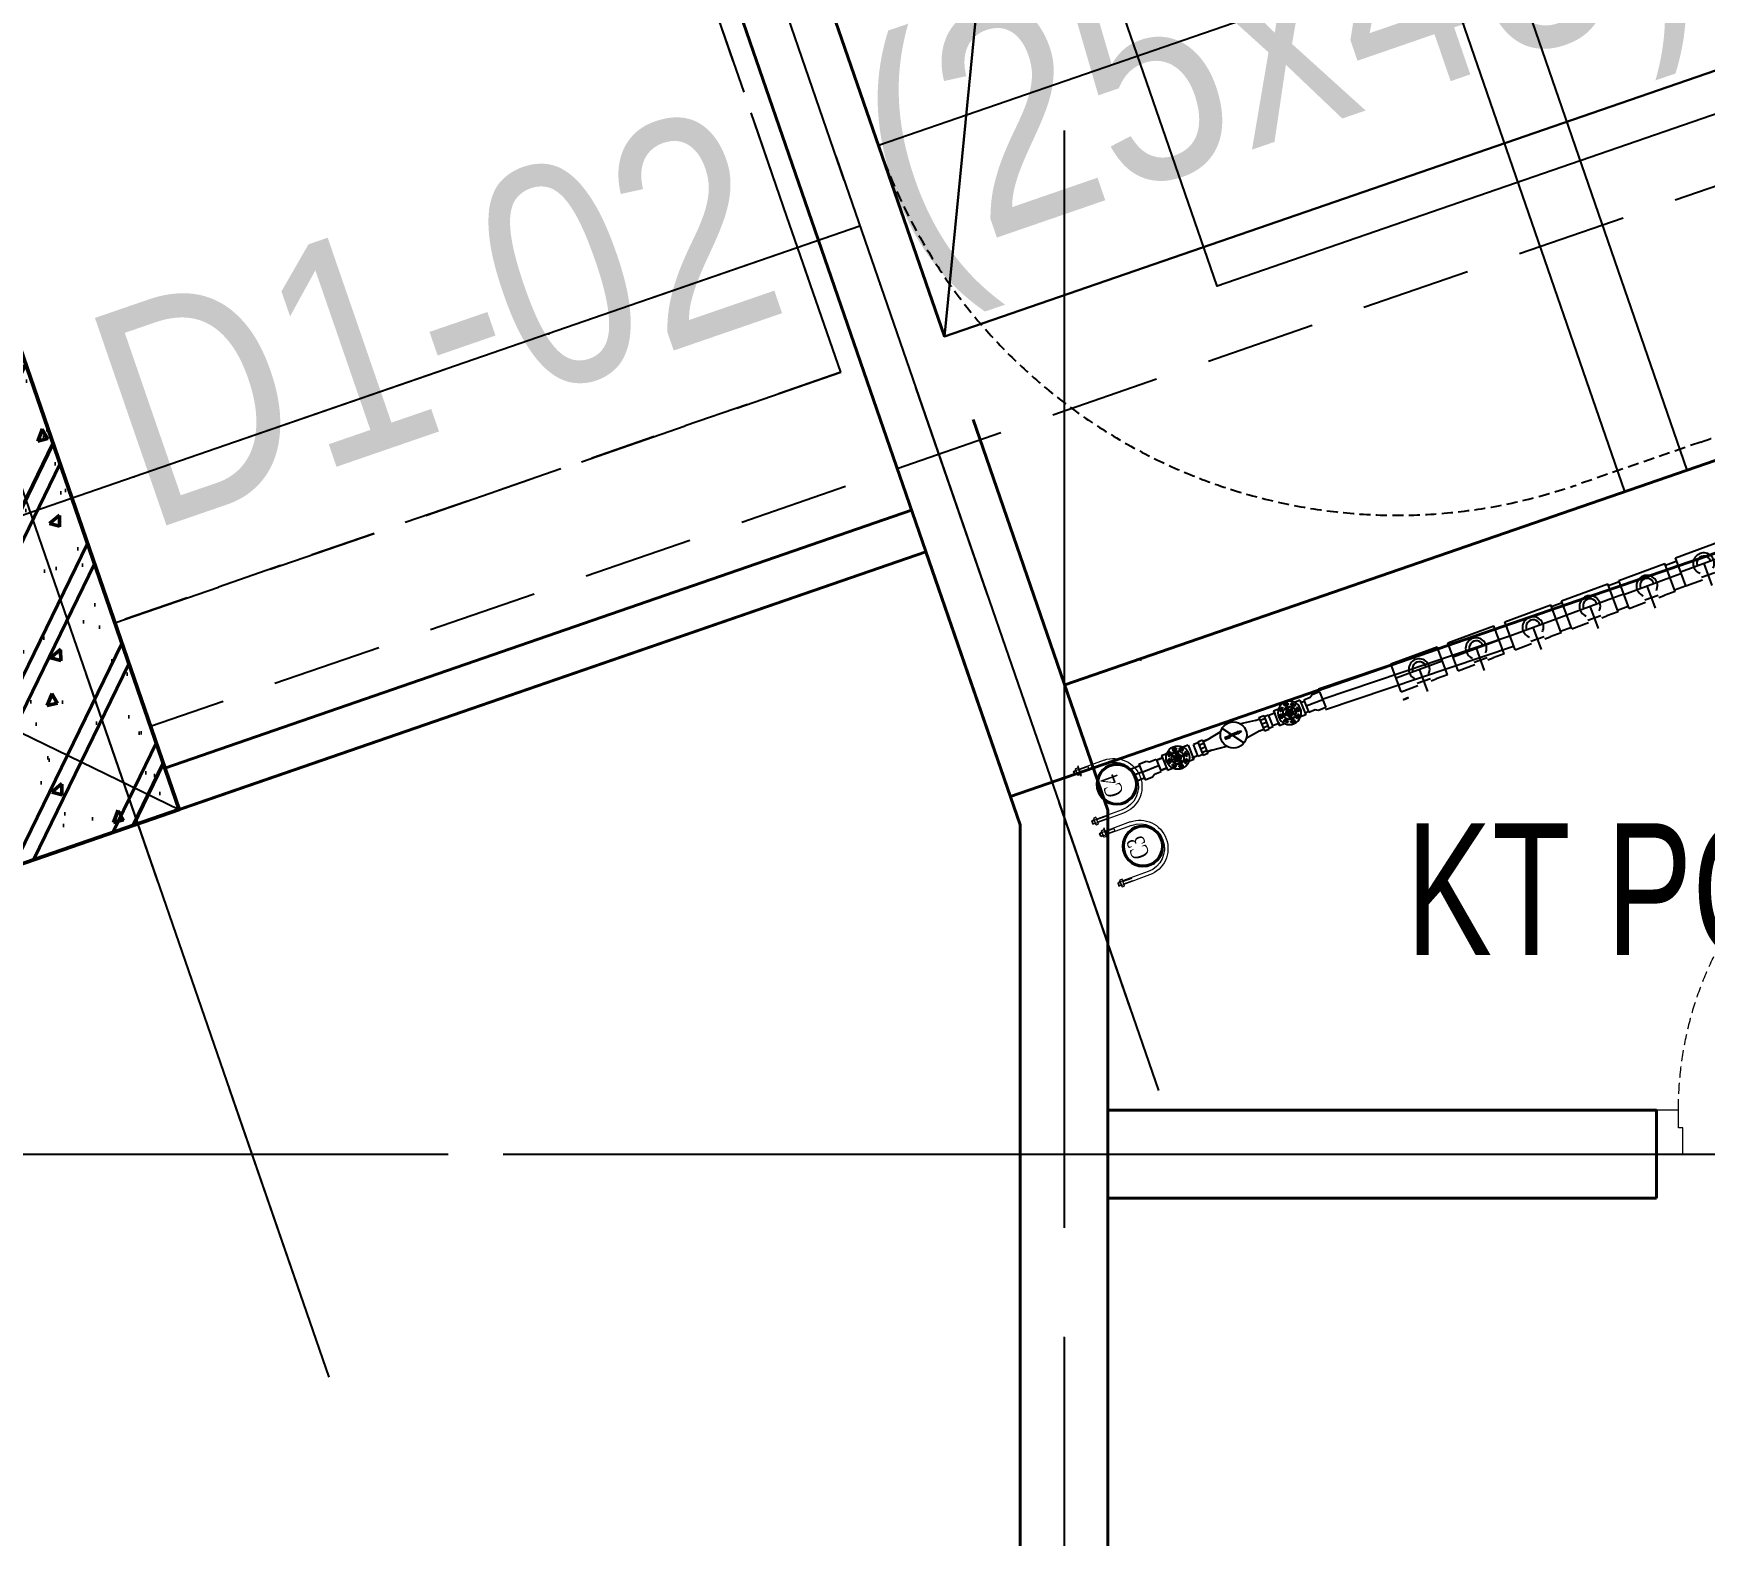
# Model space of a CAD drawing. Header units: millimetres. Extents: x -1534340 to 1713810, y -1348191 to 1114081.
# Drawn here: x 1291289 to 1295097, y -326195 to -322773 of the extents above; entities that cross this region are included whole.
import ezdxf
from ezdxf.enums import TextEntityAlignment as Align

# ---------------------------------------------------------------- set-up
doc = ezdxf.new("R2010")
doc.units = ezdxf.units.MM
doc.header["$LTSCALE"] = 100
for name, pattern in [('CENTER2', [1.125, 0.75, -0.125, 0.125, -0.125]), ('DASHED', [4.5, 3, -1.5]), ('HIDDEN', [0.375, 0.25, -0.125]), ('xref.asix of  podium$0$xref.asix of  podium$0$DASHDOT', [1, 0.5, -0.25, 0, -0.25]), ('Xref_ST_MBDV Cot vach 30.7.2022$0$HIDDEN', [0.375, 0.25, -0.125])]:
    doc.linetypes.add(name, pattern=pattern)
for name, color, linetype, lineweight in [('0-Hatch', 250, 'Continuous', 40), ('00-N-GHI CHU', 150, 'Continuous', 9), ('1.Tuong', 251, 'Continuous', 35), ('ccu12-Tencaukien', 9, 'Continuous', 15), ('KT-Net cat', 1, 'Continuous', 40), ('KT-Net cot vach', 6, 'Continuous', 50), ('Xref_ST_MBDV Cot vach 30.7.2022$0$CUA', 37, 'Continuous', 13)]:
    doc.layers.add(name, color=color, linetype=linetype, lineweight=lineweight)
for name, color, linetype in [('0-khuat', 3, 'HIDDEN'), ('1-CAPLANH', 30, 'Continuous'), ('ccu11-Khuat', 9, 'DASHED'), ('ccu11-Manh', 8, 'Continuous'), ('ccu11-Thay', 7, 'Continuous'), ('ccu12-Manh', 8, 'Continuous'), ('ccu12-Text', 31, 'Continuous'), ('ccu12-Truc', 13, 'CENTER2'), ('KT-KT', 1, 'Continuous'), ('NU-1CAP LANH', 4, 'Continuous'), ('ONG', 1, 'Continuous'), ('PAD', 2, 'Continuous'), ('Sao hoa', 3, 'Continuous'), ('xref.asix of  podium$0$xref.asix of  podium$0$KC2-DIM', 251, 'Continuous'), ('xref.asix of  podium$0$xref.asix of  podium$0$KT-Kich thuoc', 9, 'Continuous'), ('xref.asix of  podium$0$xref.asix of  podium$0$KT-Luoi truc South Tower', 8, 'xref.asix of  podium$0$xref.asix of  podium$0$DASHDOT'), ('xref.asix of  podium$0$xref.asix of  podium$0$KT-Net cot vach', 6, 'Continuous'), ('Xref_ST_MBDV Cot vach 30.7.2022$0$KT-Net cot vach', 6, 'Continuous'), ('Xref_ST_MBDV Cot vach 30.7.2022$0$KT-Net manh', 139, 'Continuous'), ('Xref_ST_MBDV Cot vach 30.7.2022$0$KT-Text', 7, 'Continuous'), ('Xref_ST_MBDV Cot vach 30.7.2022$0$KT-Thay', 7, 'Continuous')]:
    doc.layers.add(name, color=color, linetype=linetype)
doc.styles.add('Arial Narrow', font='ARIALN.TTF')
doc.styles.add('AVANT', font='vntimeh.shx')
doc.styles.add('Xref_ST_MBDV Cot vach 30.7.2022$0$Arial', font='arial.ttf', dxfattribs={"width": 0.7})
pattern_1 = [(49.99999999999999, (550, -550), (286.9040730403014, -25.10085399303804), [30, -330]), (355, (550, -550), (-55.50053344520001, 300.8768534800047), [24, -264]), (100.4514, (573.908672, -552.091736), (231.4037526856086, 275.7758168243814), [25.496076, -280.4568448]), (46.18420000000001, (550, -470), (426.8964194502578, -66.20760573160723), [45, -495]), (96.6356, (585.574698, -475.5173228), (373.8650822194813, 389.6471483601767), [38.2441152, -420.6852]), (351.1842, (550, -470), (373.8647780534509, 389.6474403701299), [36, -396]), (21, (590, -490), (238.7628208473847, -161.0475562661355), [30, -330]), (326.0000000000001, (590, -490), (97.32613276863269, 290.0600180187412), [24, -264]), (71.4514, (609.8968932, -503.4206424), (336.089051432596, 129.012198683981), [25.496076, -280.4568448]), (37.50000000000001, (550, -550), (4.863942126916267, 133.1575415325246), [0, -260.8, 0, -268, 0, -265]), (7.499999999999999, (550, -550), (105.2278149768594, 157.7646847529441), [0, -152.8, 0, -254.8, 0, -101]), (327.5, (460.8, -550), (213.5289744689636, -9.021948693751902), [0, -100, 0, -312, 0, -414]), (317.5, (420.8, -550), (233.2744677369545, 40.04199293292709), [0, -130, 0, -207.2, 0, -294]), (45, (550, -550), (-120.2081528017131, 120.2081528017131), []), (45, (550, -501), (-120.2081528017131, 120.2081528017131), [])]

# ---------------------------------------------------------------- blocks, each defined once
blk = doc.blocks.new('MBKC-T1-PN')
at = {"layer": '0-Hatch', "ltscale": 2}
h = blk.add_hatch(dxfattribs=at)
h.set_pattern_fill('CROSS', color=256, scale=1000, angle=90.00000000000001, style=0)
h.set_pattern_definition([(90, (-894364.7616369408, 300749.4537652719), (-6350.000000000002, 6350), [3175, -9525.000000000002]), (180, (-892777.2616369408, 302336.9537652719), (-6350, -6350.000000000002), [3175, -9525.000000000002])])
h.paths.add_polyline_path([(44970.57265213598, -15576.86343265424), (64016.33649875247, -9001.349103040586), (65302.47815265995, -12726.61666239559), (73786.80464420305, -12726.61666239559), (73786.804644207, -25676.61616688932), (62786.8044734241, -25676.61616688932), (62786.8044734241, -28976.61616601376), (49596.80166034354, -28976.61616601376)])
at = {"layer": '0-khuat', "ltscale": 10}
for p, q in [((60527.92634703591, -22794.97309951816), (60022.08990308875, -21329.8342708947)), ((63728.83917381521, -21954.34412229032), (58955.32463643979, -23602.39108409669)), ((58531.07467901241, -22373.56485147582), (58873.7381529049, -23366.07848243427)), ((58873.7381529049, -23366.07848243427), (60527.92634703591, -22794.97309951816)), ((58955.32463643979, -23602.39108409669), (59020.59358022106, -23791.44046144997)), ((59020.59358022106, -23791.44046144997), (57602.71797024691, -24280.95936265844))]:
    blk.add_line(p, q, dxfattribs=at)
at = {"layer": 'ccu11-Khuat', "ltscale": 0.5}
for q in [(58537.21581631666, -17028.94469853595), (58873.7379439862, -23366.07855456317)]:
    blk.add_line((60527.92634833697, -22794.97310328617), q, dxfattribs=at)
at = {"layer": 'ccu11-Thay'}
blk.add_lwpolyline([(58773.5284179789, -16947.35821500118), (60764.23894999921, -22713.3866197514), (63410.94008861808, -21799.61800416262), (58773.5284179789, -16947.35821500118), (61420.2295565973, -16033.58959941217), (60764.2387962034, -22713.38612424285)], dxfattribs=at)
at = {"layer": 'ccu11-Thay', "elevation": -0.1248620286703281}
blk.add_lwpolyline([(60764.23894999921, -22713.3866197514), (58773.52843341627, -16947.35820967151), (61420.2295565973, -16033.58959941217), (63410.94008861808, -21799.61800416262)], close=True, dxfattribs=at)
at = {"layer": 'ccu12-Manh', "ltscale": 0.5, "elevation": -0.1248620286703281}
blk.add_lwpolyline([(60764.23894963413, -22713.386618694), (61420.2295565973, -16033.58959941217)], dxfattribs=at)
blk = doc.blocks.new('Grid-ST-flat-3')
at = {"layer": 'ccu12-Truc', "ltscale": 30}
for p, q in [((354060.2251921427, -35261.67722702224), (370215.9049475128, -82056.07930523856)), ((352169.7243788354, -35914.36909527634), (368325.4041342058, -82708.77117349271)), ((369999.3874795341, -69862.92378625314), (369999.3874795341, -104409.5824195731)), ((369534.392683656, -80082.1011514843), (317935.6370837544, -97896.47498025041)), ((366096.2468389794, -82196.27186137065), (425824.0468603973, -82196.27186136972))]:
    blk.add_line(p, q, dxfattribs=at)
blk = doc.blocks.new('*U151')
h = blk.add_hatch()
h.set_pattern_fill('VATLIEU04', color=250, scale=40, style=0, pattern_type=2)
h.set_pattern_definition(pattern_1)
h.paths.add_polyline_path([(-475, 475), (1025, 475), (1025, -1025), (-475, -1025)])
at = {"color": 6, "ltscale": 0.25}
blk.add_lwpolyline([(-475, 475), (1025, 475), (1025, -1025), (-475, -1025)], close=True, dxfattribs=at)
at = {"layer": 'Defpoints', "linetype": 'ByBlock', "ltscale": 30}
for p, q in [((1025, 475), (-475, -1025)), ((-475, 475), (1025, -1025))]:
    blk.add_line(p, q, dxfattribs=at)
blk = doc.blocks.new('MBDV-B1-T1-PN')
at = {"layer": 'KT-Net cot vach', "rotation": 19.04713795399666}
blk.add_blockref('*U151', (57717.20733091282, -23157.06337712682), dxfattribs=at)
blk = doc.blocks.new('*U705')
at = {"layer": 'ccu12-Tencaukien', "color": 8, "ltscale": 10000}
blk.add_line((360.6565736538532, -155.3215232637356), (354.4065714950475, -155.3215232637356), dxfattribs=at)
at = {"layer": 'ccu12-Text', "color": 2, "style": 'Arial Narrow', "width": 0.8}
blk.add_attdef('SH', text='', height=300, dxfattribs=at).set_placement((275.6048113084853, 5.864471777974813), align=Align.BOTTOM_RIGHT)
at = {"layer": 'ccu12-Text', "color": 31, "style": 'Arial Narrow', "width": 0.8}
for tag, p in [('(', (507.5315725744504, -75.41116959831947)), (')', (962.8971199221714, -75.41116959831947)), ('KT', (632.605666770517, -75.41116959831947))]:
    blk.add_attdef(tag, text='', height=250, dxfattribs=at).set_placement(p, align=Align.BOTTOM_LEFT)
blk = doc.blocks.new('*U2802')
h = blk.add_hatch()
h.set_pattern_fill('VATLIEU04', color=250, scale=40, style=0, pattern_type=2)
h.set_pattern_definition(pattern_1)
h.paths.add_polyline_path([(-475, 475), (1025, 475), (1025, -1025), (-475, -1025)])
at = {"color": 6, "ltscale": 0.25}
blk.add_lwpolyline([(-475, 475), (1025, 475), (1025, -1025), (-475, -1025)], close=True, dxfattribs=at)
at = {"layer": 'Defpoints', "linetype": 'ByBlock', "ltscale": 30}
for p, q in [((1025, 475), (-475, -1025)), ((-475, 475), (1025, -1025))]:
    blk.add_line(p, q, dxfattribs=at)
blk = doc.blocks.new('xref.asix of  podium$0$xref.asix of  podium$0$MBCot-PN-flat-22')
at = {"layer": 'xref.asix of  podium$0$xref.asix of  podium$0$KT-Net cot vach', "rotation": 19.04713795399666}
blk.add_blockref('*U2802', (57717.20749510638, -23157.06382267387), dxfattribs=at)
blk = doc.blocks.new('xref.asix of  podium$0$xref.asix of  podium$0$Asix South Tower')
at = {"layer": 'xref.asix of  podium$0$xref.asix of  podium$0$KT-Luoi truc South Tower', "ltscale": 10}
for p, q in [((-61527.3740898408, 64693.74860747019), (-45306.53241187707, 17710.6071354025)), ((-63417.87490314804, 64041.0567392162), (-47197.03322518431, 17057.9152671484)), ((-45523.04987985641, 29903.76265438797), (-45523.04987985641, -4459.122004229692)), ((-45988.04467573389, 19684.58528915676), (-99978.07436427288, 1044.628550210968)), ((-49426.19052041136, 17570.41457927041), (10118.7841310706, 17570.41464694636))]:
    blk.add_line(p, q, dxfattribs=at)
blk = doc.blocks.new('*U191')
blk.add_line((70, 100), (70, 700.0000000000036))
for points in [[(50, 0), (50, 800.0000000000036), (90, 800.0000000000036), (90, 0)], [(50, 100), (90, 100), (90, 700.0000000000036), (50, 700.0000000000036)], [(0, -100.0000000004902), (60, -100.0000000004902), (60, -40), (50, -40), (50, 0), (0, 0)], [(900.0000000000036, -100.0000000004901), (840.0000000000036, -100.0000000004901), (840.0000000000036, -39.99999999999989), (850.0000000000036, -39.99999999999989), (850.0000000000036, 1.136868377216165e-13), (900.0000000000036, 1.421085471520205e-13)]]:
    blk.add_lwpolyline(points, close=True)
at = {"linetype": 'Xref_ST_MBDV Cot vach 30.7.2022$0$HIDDEN'}
blk.add_arc((50, 0), 800.0000000000036, 7.016709298534877e-15, 90, dxfattribs=at)
blk = doc.blocks.new('cut1')
at = {"layer": '1-CAPLANH'}
for p, q in [((-274784.8932942043, 30089.17143128494, 0.005495195588840256), (-274784.8932942043, 29953.17143128494, 0.005495195588840256)), ((-274784.8932942043, 30089.17143128494, 0.005495195588840256), (-274730.8932942043, 30089.17143128494, 0.005495195588840256)), ((-274705.3427754361, 30089.17143128494, 0.005495195588840256), (-274730.8932942043, 30089.17143128494, 0.005495195588840256)), ((-274672.8932942043, 30089.17143128494, 0.005495195588840256), (-274673.366121184, 30089.17143128494, 0.005495195588840256)), ((-274672.8932942043, 30021.17143128494, 0.005495195588840256), (-274672.8932942043, 30129.17143128494, 0.005495195588840256)), ((-274560.8932942043, 30089.17143128494, 0.005495195588840256), (-274641.3894669319, 30089.17143128494, 0.005495195588840256)), ((-274560.8932942043, 30089.17143128494, 0.005495195588840256), (-274560.8932942043, 29953.17143128494, 0.005495195588840256)), ((-274560.8932942043, 30021.17143128494, 0.005495195588840256), (-274784.8932942043, 30021.17143128494, 0.005495195588840256)), ((-274705.4575361827, 30079.46295426362, 0.005495195647711874), (-274641.5131625201, 30078.70708863693, 0.005495195645791544)), ((-274560.8932942043, 29953.17143128494, 0.005495195588840256), (-274784.8932942043, 29953.17143128494, 0.005495195588840256))]:
    blk.add_line(p, q, dxfattribs=at)
for centre, radius, start, end in [((-274672.8932942043, 30021.17143128494, 0.005495195588840256), 47.88413367901903, 133.3025496623312, 49.44986391938703), ((-274674.1687655644, 30019.62523808233, 0.005495195588840256), 32.01285446691239, 177.2315862947049, 2.768413705305184), ((-274672.8932942043, 30021.17143128494, 0.005495195588840256), 33.25096412725541, 90, 91.52294991710622), ((-274672.8932942043, 30021.17143128494, 0.005495195588840256), 47.88413367901903, 90, 90.85038660451535)]:
    blk.add_arc(centre, radius, start, end, dxfattribs=at)
blk = doc.blocks.new('A$C5D741EBD')
at = {"layer": 'NU-1CAP LANH'}
for p, q in [((-80.0716932490468, -51.19410806568339), (-80.07166168093681, 0.003498984122416005)), ((-80.0716932490468, -51.19410806568339), (-80.07166168093681, 0.003498984122416005)), ((-80.0716932490468, -51.19410806568339), (-80.07166168093681, 0.003498984122416005)), ((-80.07166168827098, 4.936708137392998e-05), (66.22732233256102, -4.083150997757912e-05)), ((-80.07166168827098, 4.936708137392998e-05), (66.22732233256102, -4.083150997757912e-05)), ((-80.07166168827098, 4.936708137392998e-05), (66.22732233256102, -4.083150997757912e-05)), ((-80.07166168827098, 4.936708137392998e-05), (66.22732233256102, -4.083150997757912e-05)), ((-80.07166168827098, 4.936708137392998e-05), (66.22732233256102, -4.083150997757912e-05)), ((-80.07166168827098, 4.936708137392998e-05), (66.22732233256102, -4.083150997757912e-05)), ((-70.61731261003297, 4.353850818006322e-05), (-70.61731261003297, 47.99997154253651)), ((56.77297325432301, 47.99997154253651), (-70.61731261003297, 47.99997154253651)), ((-6.922169677854981, 4.26778569817543e-06), (-6.92220124596497, -51.19760278749163)), ((56.77297325432301, -3.500225284369662e-05), (56.77297325432301, 47.99997154253651)), ((66.22729077201802, -51.19419826427475), (66.22732233256102, 0.003408785531064495)), ((66.22729077201802, -51.19419826427475), (66.22732233256102, 0.003408785531064495)), ((66.22729077201802, -51.19419826427475), (66.22732233256102, 0.003408785531064495)), ((-80.0716932490468, -51.19755768819596), (66.22729077201802, -51.19764788678731)), ((-46.95800051093102, -2.041541301878169e-05), (-46.95796894282103, -51.19762747082859)), ((33.11366115522105, -2.041541301878169e-05), (33.11362958711106, -51.19762747082859))]:
    blk.add_line(p, q, dxfattribs=at)
blk = doc.blocks.new('co.')
at = {"layer": 'PAD', "xscale": 0.213068181818182, "yscale": 0.213068181818182, "zscale": 0.213068181818182, "rotation": 90}
blk.add_blockref('A$C5D741EBD', (-11.06946629480808, 1.474894107497676), dxfattribs=at)
blk = doc.blocks.new('noi giam- DN 32x25-PPR')
at = {"ltscale": 10}
blk.add_line((22.5, 0), (-22.5, 9.094947017729282e-13), dxfattribs=at)
at = {"layer": 'Sao hoa'}
for p, q in [((-4.5, 17.00000000000182), (-22.5, 17.00000000000182)), ((-22.5, -16.99999999999909), (-22.5, 17.00000000000182)), ((22.49999999999818, 21.5), (2.499999999996362, 21.5)), ((22.50000000000182, -21.5), (22.49999999999818, 21.5)), ((-4.5, -17), (-22.5, -16.99999999999909)), ((22.5, -21.5), (2.500000000003638, -21.5))]:
    blk.add_line(p, q, dxfattribs=at)
for points in [[(2.499999999996362, 21.5), (-4.5, 17.00000000000182)], [(2.500000000003638, -21.5), (-4.5, -17)]]:
    blk.add_lwpolyline(points, dxfattribs=at)
blk = doc.blocks.new('A$C76E668D4')
for p, q in [((12.52367356606555, 55.92590323452532), (14.27301127451938, 54.17656552612243)), ((12.95600699760689, 86.37958623011582), (12.95600699760689, 67.9655227885305)), ((12.95600699757779, 86.37958623011582), (64.95600699757051, 86.37958623011582)), ((20.36948738471256, 65.88902146978944), (20.36948738477804, 59.0748688933927)), ((21.98601062969101, 65.38824029590978), (23.73534833762096, 63.63890258707033)), ((32.26512429496506, 69.64598858616955), (32.26512429496506, 67.17205147379718)), ((38.95600699752686, 76.6943811663914), (38.95600699752686, 1.217432565154013)), ((45.6468897004961, 69.64598858462705), (45.64688969991403, 67.17205147224013)), ((55.92600336542819, 65.38824029634998), (54.17666565703257, 63.63890258794709)), ((57.54252661039936, 65.88902146987311), (57.54252661042847, 59.07486889171923)), ((65.38834042684175, 55.92590323275363), (63.63900271803141, 54.17656552480184)), ((64.95600699760689, 86.37958623007944), (64.95600699759962, 67.96552278845047)), ((1.217532696937269, 38.95590686577998), (76.694481298131, 38.95590686577998)), ((7.956006997475924, 45.59395142225185), (7.956006997526856, 32.31786230913713)), ((7.956006997526856, 38.95590686576543), (69.95600699752686, 38.95590686576543)), ((8.265925277148199, 45.64678956834177), (10.73986238952057, 45.64678956831631)), ((8.265925278719806, 32.26502416281437), (10.73986239109217, 32.26502416342191)), ((12.52367356611649, 21.98591049702009), (14.27301127451938, 23.73524820541206)), ((12.95600699760689, -8.467772498552222), (12.95600699760689, 9.946290943029453)), ((13.50929493492731, 54.94028186570722), (16.71345542968629, 54.94028186572541)), ((13.50929493489093, 22.97153186579817), (16.71345542968629, 22.97153186582727)), ((20.36948738471256, 50.15460441379037), (20.36948738471256, 47.05413179146126)), ((20.36948738471256, 42.83177578282994), (20.36948738471256, 27.75720931781689)), ((20.36948738474166, 18.83694483817089), (20.36948738471256, 12.02279226173414)), ((21.98601062969101, 12.52357343562107), (23.73534833768645, 14.27291114446416)), ((32.26512429496506, 8.265825145364943), (32.26512429496506, 10.73976225775186)), ((45.6468897004961, 8.265825146921998), (45.64688969991403, 10.73976225931256)), ((55.92600336542819, 12.52357343521362), (54.17666565703257, 14.27291114362015)), ((57.54252661039936, 50.15460441371761), (57.54252661039936, 47.05413179149036)), ((57.54252661037026, 42.83177578284813), (57.54252661034116, 27.75720931772594)), ((57.54252661031933, 18.8369448397134), (57.54252661031933, 12.02279226169048)), ((64.40271905935515, 54.94028186572541), (61.1985585638613, 54.94028186570722)), ((64.40271905935515, 22.97153186580908), (61.19855856383947, 22.97153186582727)), ((65.38834042684175, 21.98591049880997), (63.63900271803141, 23.7352482067763)), ((64.95600699760689, -8.467772498552222), (64.95600699759962, 9.946290943109489)), ((69.64608871792007, 45.6467895682872), (67.1721516055477, 45.6467895682872)), ((69.64608871640667, 32.26502416275616), (67.1721516040343, 32.26502416339645)), ((69.95600699755596, 45.59395142224093), (69.95600699762144, 32.31786230913713)), ((12.95600699760689, -8.467772498552222), (64.95600699760689, -8.467772498552222))]:
    blk.add_line(p, q)
for points in [[(35.39677052292973, 45.61165917592007, 0.2639199399125397), (36.39174119947711, 47.18584583461052), (36.97624253603863, 59.46037390290803, 0.4706688226408801), (35.90102744026808, 60.43931064625212, 0.2484633324108408), (19.46811644058471, 48.50010194604329, 0.4706688226408801), (20.06688087224757, 47.17500353271316), (31.92127162223915, 43.93785956661668, 0.2639199399125397), (33.72587494982872, 44.39768248219843, -0.0687331274129677)], [(44.1861390452832, 44.39768248219843, 0.2639199399125397), (45.99074237288005, 43.93785956661668), (57.84513312287163, 47.17500353271316, 0.4706688226408801), (58.44389755448356, 48.50010194604329, 0.2484633324108408), (42.01098655478563, 60.43931064625212, 0.4706688226408801), (40.93577145908057, 59.46037390290803), (41.52027279564209, 47.18584583461052, 0.2639199399125397), (42.51524347218219, 45.61165917592007, -0.0687331274129677)], [(31.52614583447576, 37.62761239774045, 0.2639199399125397), (30.33646820282593, 39.06033617302819), (18.8433191452641, 43.40926774901163, 0.4706688226408801), (17.58003523928346, 42.68918551590104, 0.2484633324108408), (23.85684870707337, 23.37114004019168, 0.4706688226408801), (25.30212057277095, 23.53112092567244), (32.04403563565575, 33.80498399642238, 0.2639199399125397), (32.16437115176814, 35.66335684576188, -0.0687331274129677)], [(37.92333674175461, 31.47922342736274, 0.2639199399125397), (36.19310485315509, 30.79050875825851), (28.50544676120626, 21.20376821867831, 0.4706688226408801), (28.79990946559701, 19.7797961805918, 0.2484633324108408), (49.1121045294567, 19.7797961805918, 0.4706688226408801), (49.40656723384745, 21.20376821867831), (41.7189091419059, 30.79050875825851, 0.2639199399125397), (39.98867725336459, 31.47922342736274, -0.0687331274129677)], [(45.74764284334378, 35.66335684576188, 0.2639199399125397), (45.86797835946345, 33.80498399642238), (52.60989342228277, 23.53112092567244, 0.4706688226408801), (54.05516528803855, 23.37114004019168, 0.2484633324108408), (60.33197875583573, 42.68918551590104, 0.4706688226408801), (59.06869484978961, 43.40926774901163), (47.57554579229327, 39.06033617302819, 0.2639199399125397), (46.38586816058523, 37.62761239774045, -0.0687331274129677)]]:
    blk.add_lwpolyline(points, format="xyb", close=True)
blk.add_lwpolyline([(37.37517412697343, 41.71161858188498), (35.79434125641274, 38.97353573176588), (37.37517412697343, 36.23545288164678), (40.53683986815304, 36.23545288164678), (42.11767273873556, 38.97353573176588), (40.53683986815304, 41.71161858188498)], close=True)
for centre, radius in [((38.95600699755596, 38.95590686577998), 38.9558444393513), ((38.95600699752686, 38.97353573178407), 3.519823188396146), ((38.95600699752686, 38.97353573178407), 2.815858550716915)]:
    blk.add_circle(centre, radius)
for centre, radius, start, end in [((14.26137514697621, 57.35005400792579), 2.246733675726662, 151.2186196096223, 219.3366764377801), ((38.95600699674105, 38.95590686648211), 33.01921727922601, 126.0358316269544, 143.8547225007081), ((38.95600699691568, 38.95590686598371), 27.39035130028923, 124.3060427161453, 145.6939572682115), ((20.561859855894, 63.65053871534474), 2.246733675726662, 50.66332354903539, 118.7813803791971), ((-12.97123754813219, 62.93246936572541), 33.34396230337225, 352.9541052249149, 5.061922650523097), ((22.44685993005987, 62.73455272575666), 1.574182660340385, 312.9002650751184, 35.0638205743015), ((34.50089153584122, 69.42427468394453), 2.246733675726662, 106.2186196089138, 174.3366764374954), ((33.81569510506233, 67.44367844434964), 1.574182660340385, 189.9361794127895, 272.0997349136499), ((38.95600699779607, 38.95590686621654), 33.01921727922601, 81.0358316285024, 98.85472250139406), ((38.95600699755596, 38.95590686577998), 27.39035130028923, 78.94746766241789, 100.6939572667494), ((43.4111224596345, 69.42427468291135), 2.246733675726662, 5.663323549789901, 73.78138037917203), ((44.09631888993317, 67.44367844316002), 1.574182660340385, 267.9002650745599, 350.0638205735954), ((55.46515406436083, 62.73455272630963), 1.574182660340385, 144.9361794137685, 227.0997349131397), ((38.95600699691568, 38.9559068655617), 27.39035130028923, 34.30604271599784, 55.69395726821149), ((57.35015413886867, 63.65053871545751), 2.246733675726662, 61.21861960977868, 129.3366764379181), ((90.88325154319318, 62.93246936572541), 33.34396230337225, 174.9380773494769, 187.0458947775647), ((38.95600699738134, 38.95590686567812), 33.01921727922601, 36.03583162720371, 53.85472250303015), ((63.65063884628034, 57.35005400655791), 2.246733675726662, 320.6633235491485, 28.78138037919711), ((38.9560069970903, 38.95590686549258), 33.01921727922601, 171.1452774985784, 188.9641683733161), ((8.487639179402322, 43.41102232748744), 2.246733675726662, 95.66332356234462, 163.7813803913074), ((8.487639180391852, 34.50079140368325), 2.246733675726662, 196.2186196209993, 264.3366764509381), ((140.311475746661, 38.95590686601281), 132.3554687491842, 177.1103932143957, 182.8896067863173), ((10.46823541895719, 44.09621875825906), 1.574182660340385, 357.9002650863501, 80.06382058717969), ((10.46823542012135, 33.8155949733773), 1.574182660340385, 279.9361794262288, 2.099734925255258), ((38.95600699755596, 38.95590686572541), 27.39035130028923, 169.3060427312554, 191.0525323375821), ((14.26137514697621, 20.5617597236087), 2.246733675726662, 140.6633235622199, 208.7813803903778), ((38.95600699674105, 38.95590686505238), 33.01921727922601, 216.145277499292, 233.9641683730456), ((15.17736113612773, 55.46505393346888), 1.574182660340385, 234.9361794114875, 317.099734913392), ((15.17736113618594, 22.44675979806561), 1.574182660340385, 42.90026508660809, 125.0638205885125), ((38.95600699691568, 38.9559068655617), 27.39035130028923, 214.3060427317885, 235.6939572838547), ((20.561859855894, 14.26127501618976), 2.246733675726662, 241.2186196212016, 309.3366764509646), ((-111.9859813644362, 38.95590686576543), 132.3554687491832, 3.554599159448123, 4.540752481493385), ((-111.9859813644362, 38.95590686576543), 132.3554687491832, 355.4592475185066, 1.687483562296111), ((-12.97123754813219, 14.97934436580908), 33.34396230337225, 354.9380773494769, 7.045894775085138), ((22.44685993012536, 15.17726100577784), 1.574182660340385, 324.9361794256985, 47.09973492488158), ((38.95600699755596, 38.95590686577998), 11.36448168146637, 174.3336036515898, 221.6663963484266), ((38.95600699755596, 38.95590686577998), 11.36448168146637, 102.3336036518752, 149.6663963482145), ((33.81569510506233, 10.46813528718485), 1.574182660340385, 87.90026508635013, 170.0638205872105), ((34.50089153584122, 8.487539047589962), 2.246733675726662, 185.6633235625046, 253.7813803910861), ((38.95600699755596, 38.95590686577998), 27.39035130028923, 259.3060427332506, 281.0525323375821), ((38.95600699779607, 38.95590686532887), 33.01921727922601, 261.1452774986059, 278.9641683714976), ((38.95600699755596, 38.95590686577998), 11.36448168146637, 246.33360365231, 293.66639634769), ((38.95600699752686, 38.95590686577998), 11.00934162892055, 246.33360365231, 293.66639634769), ((38.95600699755596, 38.95590686577998), 11.36448168146637, 30.33360365178552, 77.66639634812482), ((44.09631888993317, 10.46813528837447), 1.574182660340385, 9.936179426404602, 92.09973492544013), ((43.4111224596345, 8.487539048641338), 2.246733675726662, 286.218619620828, 354.3366764510981), ((38.95600699755596, 38.95590686577998), 11.36448168146637, 318.3336036515733, 5.666396348410196), ((55.46515406436083, 15.17726100527216), 1.574182660340385, 132.9002650868603, 215.0638205862315), ((38.95600699691568, 38.95590686598371), 27.39035130028923, 304.3060427317885, 325.6939572854364), ((57.35015413886867, 14.261275016117), 2.246733675726662, 230.6633235620819, 298.7813803902213), ((90.88325154319318, 14.97934436580908), 33.34396230337225, 172.9541052224353, 185.0619226505231), ((189.8979953595335, 38.95590686576543), 132.3554687491832, 178.3125164377039, 184.5407524814934), ((189.8979953595335, 38.95590686576543), 132.3554687491832, 175.4592475185066, 176.4454008405519), ((38.95600699738134, 38.95590686587093), 33.01921727922601, 306.1452774969698, 323.9641683727963), ((62.73465285666316, 55.46505393231564), 1.574182660340385, 222.9002650749877, 305.0638205741554), ((62.73465285666316, 22.44675979924432), 1.574182660340385, 54.93617942584457, 137.0997349250123), ((63.65063884628034, 20.56175972502388), 2.246733675726662, 331.2186196208029, 39.33667645085148), ((38.95600699755596, 38.95590686572541), 27.39035130028923, 348.9474676624179, 10.69395726674936), ((67.44377857615473, 44.09621875824814), 1.574182660340385, 99.93617941282031, 182.0997349136499), ((67.44377857493237, 33.8155949733773), 1.574182660340385, 177.9002650747448, 260.0638205737712), ((69.42437481571687, 43.41102232744379), 2.246733675726662, 16.21861960869262, 84.3366764376554), ((69.42437481466914, 34.50079140365051), 2.246733675726662, 275.6633235490619, 343.7813803790006), ((-62.39946175159275, 38.95590686601281), 132.3554687491842, 357.1103932136828, 2.889606785604304), ((38.95600699796341, 38.95590686545984), 33.01921727922601, 351.035831626684, 8.854722501421538)]:
    blk.add_arc(centre, radius, start, end)
at = {"extrusion": (0, 0, -1)}
blk.add_ellipse((38.95600699677016, 64.96434946432419), major_axis=(-8.574858513296961, -2.471407e-10), ratio=0.3621113827265303, start_param=0.7137584279602632, end_param=2.427834225611946, dxfattribs=at)
blk.add_ellipse((38.95600699752686, 12.94746426721031), major_axis=(-8.574858513296961, 0), ratio=0.3621113827265303, start_param=0.7137584279602632, end_param=2.427834225611946)
blk = doc.blocks.new('U')
at = {"layer": '00-N-GHI CHU'}
for p, q in [((-165.9776565545908, 78.82787309074774), (-164.4197965977801, 80.38573304796591)), ((-165.9776565545908, 71.55785995721817), (-165.9776565545908, 78.82787309074774)), ((-165.9776565545908, 78.82787309074774), (-158.1883567688492, 78.82787309074774)), ((-165.9776565545908, 71.55785995721817), (-164.4197965977801, 70.0000000000291)), ((-165.9776565545908, 71.55785995721817), (-158.1883567688492, 71.55785995721817)), ((-164.4197965977801, 70.0000000000291), (-164.4197965977801, 80.38573304796591)), ((-158.1883567688492, 80.38573304796591), (-164.4197965977801, 80.38573304796591)), ((-158.1883567688492, 70.0000000000291), (-164.4197965977801, 70.0000000000291)), ((-156.1112101590115, 80.38573304796591), (-150.3990569826419, 80.38573304796591)), ((-156.1112101590115, 70.0000000000291), (-150.3990569826419, 70.0000000000291)), ((-72.70013133563043, 80.38573304796591), (-150.3990569826419, 80.38573304796591)), ((-150.3990569826419, 78.82787309074774), (-122.3310368233215, 78.82787309074774)), ((-150.3990569826419, 71.55785995721817), (-122.3310368233215, 71.55785995721817)), ((-72.70013133563043, 70.0000000000291), (-150.3990569826419, 70.0000000000291)), ((-165.9776565545908, -71.55785995710175), (-164.4197965977801, -69.99999999994179)), ((-165.9776565545908, -71.55785995710175), (-158.1883567688492, -71.55785995710175)), ((-165.9776565545908, -71.55785995710175), (-165.9776565545908, -78.82787309080595)), ((-165.9776565545908, -78.82787309080595), (-158.1883567688492, -78.82787309080595)), ((-165.9776565545908, -78.82787309080595), (-164.4197965977801, -80.3857330479077)), ((-158.1883567688492, -69.99999999994179), (-164.4197965977801, -69.99999999994179)), ((-164.4197965977801, -69.99999999994179), (-164.4197965977801, -80.3857330479077)), ((-158.1883567688492, -80.3857330479077), (-164.4197965977801, -80.3857330479077)), ((-156.1112101590115, -69.99999999994179), (-150.3990569826419, -69.99999999994179)), ((-156.1112101590115, -80.3857330479077), (-150.3990569826419, -80.3857330479077)), ((-72.70013133563043, -69.99999999994179), (-147.8929978586821, -69.99999999994179)), ((-147.8929978586821, -71.55785995710175), (-122.3310368233215, -71.55785995710175)), ((-147.8929978586821, -78.82787309080595), (-122.3310368233215, -78.82787309080595)), ((-72.70013133563043, -80.3857330479077), (-147.8929978586821, -80.3857330479077)), ((-122.3310368233215, -69.99999999994179), (-122.3310368233215, -80.3857330479077))]:
    blk.add_line(p, q, dxfattribs=at)
for points in [[(-150.3990569826419, 64.80713347601704), (-157.1010166910564, 64.80713347601704), (-158.1883567688492, 66.6904617373948), (-158.1883567688492, 83.69527131062932), (-157.1010166910564, 85.57859957194887), (-150.3990569826419, 85.57859957194887)], [(-150.3990569826419, -64.80713347598794), (-157.1010166910564, -64.80713347598794), (-158.1883567688492, -66.6904617373948), (-158.1883567688492, -83.69527131054201), (-157.1010166910564, -85.57859957189066), (-150.3990569826419, -85.57859957189066)], [(-150.3990569826419, -89.04269591349293), (-150.3990569826419, -61.34303713432746), (-147.8929978586821, -61.34303713432746), (-147.8929978586821, -89.04269591349293)]]:
    blk.add_lwpolyline(points, close=True, dxfattribs=at)
for points in [[(-156.1112101590115, 64.80713347601704, -0.8000000000000707), (-156.1112101590115, 70.0000000000291, -0.4000000000000521), (-156.1112101590115, 80.38573304796591, -0.8000000000000707), (-156.1112101590115, 85.57859957194887)], [(-156.1112101590115, -64.80713347598794, 0.8000000000000707), (-156.1112101590115, -69.99999999994179, 0.4000000000000521), (-156.1112101590115, -80.3857330479077, 0.8000000000000707), (-156.1112101590115, -85.57859957189066)]]:
    blk.add_lwpolyline(points, format="xyb", dxfattribs=at)
for radius in [80.38573304794105, 69.9999999999715]:
    blk.add_arc((-72.70013133563043, 0), radius, 270, 90, dxfattribs=at)
blk = doc.blocks.new('CNTPO')
at = {"layer": '1-CAPLANH'}
h = blk.add_hatch(color=256, dxfattribs=at)
h.set_gradient(color1=(0, 0, 255), one_color=1, tint=1, name='CYLINDER')
h.paths.add_polyline_path([(11446634.42786518, 1033820.472540086), (11446627.64343194, 1033815.579794467), (11446627.94231942, 1033816.60614758), (11446613.5987287, 1033810.869501899), (11446612.33542744, 1033809.357844542), (11446600.19725074, 1033804.50324291), (11446603.05790942, 1033807.926286873)])
h.paths.add_polyline_path([(11446610.76390279, 1033813.287197642), (11446612.72120822, 1033813.063605442), (11446627.06479895, 1033818.800251122), (11446626.14058449, 1033819.337430876), (11446634.42786518, 1033820.472540086), (11446603.05790942, 1033807.926286873), (11446598.62572609, 1033808.43259601)])
for p, q in [((11447603.436294599, 1034201.6706393227, -3.887836765121642e-05), (11447627.998474188, 1034210.7459670587, -3.887836765121642e-05)), ((11447473.379696697, 1034155.3564678757, -3.887836576446481e-05), (11447497.941876289, 1034164.4317956117, -3.887836576446481e-05)), ((11447624.231271943, 1034145.3894797993, -3.887836765121642e-05), (11447648.793451533, 1034154.4648075353, -3.887836765121642e-05)), ((11447343.759352667, 1034107.4638490987, -3.887836576446481e-05), (11447368.321532257, 1034116.5391768357, -3.887836576446481e-05)), ((11447494.174674042, 1034099.0753083522, -3.887836576446481e-05), (11447518.736853633, 1034108.1506360883, -3.887836576446481e-05)), ((11446813.139886962, 1033919.8011132958, -3.887836576446502e-05), (11447241.106486022, 1034064.1940530388, -3.887836576446502e-05)), ((11447364.554330012, 1034051.1826895752, -3.887836576446481e-05), (11447389.116509601, 1034060.2580173123, -3.887836576446481e-05)), ((11446829.124268716, 1033872.4249638121, -3.887836576446502e-05), (11447257.090867776, 1034016.8179035551, -3.887836576446502e-05)), ((11446772.44616314, 1033888.4725087, 5.183548776127608e-08), (11446780.13640163, 1033891.548180215, 5.183548776127608e-08)), ((11446772.44616314, 1033888.4725087, 5.183548776127608e-08), (11446780.13640163, 1033891.548180215, 5.183548776127608e-08)), ((11447017.80410127, 1033899.441294361, 5.183548776127608e-08), (11447006.22483516, 1033894.810226158, 5.183548776127608e-08)), ((11447006.22483516, 1033894.810226158, 5.183548776127608e-08), (11447017.46202327, 1033899.304482018, 5.183548776127608e-08)), ((11446669.72141785, 1033847.388272711, 5.183548776127608e-08), (11446634.92889773, 1033839.977612715, 5.183548776127608e-08)), ((11446669.72141785, 1033847.388272711, 5.183548776127608e-08), (11446678.45616636, 1033850.881690661, 5.183548776127608e-08)), ((11446669.72141786, 1033847.388272712, 5.183548776127608e-08), (11446678.45616636, 1033850.881690661, 5.183548776127608e-08)), ((11446701.17359369, 1033859.967409419, 5.183548776127608e-08), (11446715.19725297, 1033865.576100157, 5.183548776127608e-08)), ((11446701.17359369, 1033859.967409419, 5.183548776127608e-08), (11446715.19725297, 1033865.576100157, 5.183548776127608e-08)), ((11446710.55965096, 1033836.499032325, 5.183548776127608e-08), (11446724.58331024, 1033842.107723062, 5.183548776127608e-08)), ((11446710.65900754, 1033836.53876948, 5.183548776127608e-08), (11446724.58331024, 1033842.107723062, 5.183548776127608e-08)), ((11446781.83222041, 1033865.004131605, 5.183548776127608e-08), (11446789.5224589, 1033868.07980312, 5.183548776127608e-08)), ((11446781.83222041, 1033865.004131605, 5.183548776127608e-08), (11446789.5224589, 1033868.07980312, 5.183548776127608e-08)), ((11446559.31377077, 1033803.23129948, 5.183548776127608e-08), (11446549.56217837, 1033799.331200021, 5.183548776127608e-08)), ((11446549.81927518, 1033799.434024575, 5.183548776127608e-08), (11446557.62052514, 1033802.554094557, 5.183548776127608e-08)), ((11446559.31377077, 1033803.23129948, 5.183548776127608e-08), (11446590.41293327, 1033822.173680627, 5.183548776127608e-08)), ((11446643.05713945, 1033796.189538842, 5.183548776127608e-08), (11446593.25221455, 1033829.131563556, 5.183548776127608e-08)), ((11446598.62572609, 1033808.43259601, 5.183548776127608e-08), (11446610.76390279, 1033813.287197642, 5.183548776127608e-08)), ((11446598.62572609, 1033808.43259601, 5.183548776127608e-08), (11446603.05790942, 1033807.926286873, 5.183548776127608e-08)), ((11446600.19725074, 1033804.50324291, 5.183548776127608e-08), (11446612.33542744, 1033809.357844542, 5.183548776127608e-08)), ((11446600.19725074, 1033804.50324291, 5.183548776127608e-08), (11446603.05790942, 1033807.926286873, 5.183548776127608e-08)), ((11446608.08196429, 1033813.995646402, 5.183548776127608e-08), (11446610.52859608, 1033813.716156151, 5.183548776127608e-08)), ((11446610.04637012, 1033809.083955027, 5.183548776127608e-08), (11446611.62549668, 1033810.973526723, 5.183548776127608e-08)), ((11446628.45808449, 1033820.886963251, 5.183548776127608e-08), (11446610.52859608, 1033813.716156151, 5.183548776127608e-08)), ((11446629.55498509, 1033818.144333824, 5.183548776127608e-08), (11446611.62549668, 1033810.973526723, 5.183548776127608e-08)), ((11446637.66191729, 1033822.977324457, 5.183548776127608e-08), (11446627.30281642, 1033821.558437944, 5.183548776127608e-08)), ((11446627.30281642, 1033821.558437944, 5.183548776127608e-08), (11446628.45808449, 1033820.886963251, 5.183548776127608e-08)), ((11446637.66191729, 1033822.977324457, 5.183548776127608e-08), (11446629.18137573, 1033816.861392432, 5.183548776127608e-08)), ((11446629.18137573, 1033816.861392432, 5.183548776127608e-08), (11446629.55498509, 1033818.144333824, 5.183548776127608e-08)), ((11446679.10747513, 1033823.919895616, 5.183548776127608e-08), (11446648.24114654, 1033806.692404022, 5.183548776127608e-08)), ((11446679.10747513, 1033823.919895617, 5.183548776127608e-08), (11446687.84222364, 1033827.413313566, 5.183548776127608e-08)), ((11446679.10747513, 1033823.919895616, 5.183548776127608e-08), (11446687.84222364, 1033827.413313565, 5.183548776127608e-08)), ((11446443.55472041, 1033757.198152286, 5.183548776127608e-08), (11446457.28997697, 1033762.691497831, 5.183548776127608e-08)), ((11446443.55472041, 1033757.198152285, 5.183548776127608e-08), (11446457.28997697, 1033762.691497831, 5.183548776127608e-08)), ((11446443.64577766, 1033756.970477784, 5.183548776127608e-08), (11446457.38103422, 1033762.46382333, 5.183548776127608e-08)), ((11446457.437168, 1033762.323469534, 5.183548776127608e-08), (11446443.70191144, 1033756.830123989, 5.183548776127608e-08)), ((11446524.64251704, 1033762.142426393, 5.183548776127608e-08), (11446538.32409832, 1033767.614304788, 5.183548776127608e-08)), ((11446538.56681974, 1033767.711379974, 5.183548776127608e-08), (11446527.08691021, 1033763.120048927, 5.183548776127608e-08)), ((11446569.49183678, 1033780.079682223, 5.183548776127608e-08), (11446559.04759223, 1033775.902560082, 5.183548776127608e-08)), ((11446559.20533246, 1033775.965647479, 5.183548776127608e-08), (11446569.49183678, 1033780.079682222, 5.183548776127608e-08)), ((11446569.49183678, 1033780.079682223, 5.183548776127608e-08), (11446603.72518209, 1033788.888471934, 5.183548776127608e-08)), ((11446405.223476788, 1033743.9992055013, 5.183548776127608e-08), (11446384.246252367, 1033735.6568094923, 5.183548776127608e-08)), ((11446416.309620632, 1033716.1227384608, 5.183548776127608e-08), (11446395.332396211, 1033707.7803424518, 5.183548776127608e-08)), ((11446452.94077768, 1033733.72977519, 5.183548776127608e-08), (11446466.67603425, 1033739.223120736, 5.183548776127608e-08)), ((11446452.94077768, 1033733.72977519, 5.183548776127608e-08), (11446466.67603425, 1033739.223120736, 5.183548776127608e-08)), ((11446453.03183494, 1033733.502100689, 5.183548776127608e-08), (11446466.7670915, 1033738.995446235, 5.183548776127608e-08)), ((11446466.82322528, 1033738.855092439, 5.183548776127608e-08), (11446453.08796872, 1033733.361746894, 5.183548776127608e-08))]:
    blk.add_line(p, q, dxfattribs=at)
at = {"layer": '1-CAPLANH', "color": 250}
for p, q in [((11447613.83378327, 1034173.530059561, -3.887836765121642e-05), (11447638.39596286, 1034182.605387297, -3.887836765121642e-05)), ((11447483.77718537, 1034127.215888114, -3.887836576446481e-05), (11447508.33936496, 1034136.29121585, -3.887836576446481e-05)), ((11447354.15684134, 1034079.323269337, -3.887836576446481e-05), (11447378.71902093, 1034088.398597074, -3.887836576446481e-05)), ((11446821.13207784, 1033896.113038554, -3.887836576446502e-05), (11447249.0986769, 1034040.505978297, -3.887836576446502e-05)), ((11446410.76654871, 1033730.060971981, 5.183548776127608e-08), (11446389.78932429, 1033721.718575972, 5.183548776127608e-08))]:
    blk.add_line(p, q, dxfattribs=at)
at = {"layer": '1-CAPLANH'}
blk.add_circle((11446619.32703991, 1033814.433042324, 5.183548776127608e-08), 29.9323076923077, dxfattribs=at)
at = {"layer": 'ONG', "extrusion": (-2.803317175545622e-16, 3.760489506579164e-17, -1)}
for centre, radius in [((-11446353.61885429, 1033702.218489566, 7.780570034066597e-05), 46.475), ((-11446353.61885429, 1033702.218489566, 7.780570034066597e-05), 43.78636363636365), ((-11446412.88079825, 1033561.195496977, 7.780570031874981e-05), 46.475), ((-11446412.88079825, 1033561.195496977, 7.780570031874981e-05), 43.78636363636365)]:
    blk.add_circle(centre, radius, dxfattribs=at)
at = {"layer": '1-CAPLANH'}
for name, p, xscale, yscale, zscale, rotation in [('cut1', (11313663.94130672, 1000687.058403781, -0.002786476095927556), 0.5, 0.5, 0.5, 200.2784552537923), ('cut1', (11313534.65050126, 1000635.869293896, -0.002786476162071345), 0.5, 0.5, 0.5, 200.2784552537923), ('cut1', (11313404.59390336, 1000589.555122449, -0.002786476160184593), 0.5, 0.5, 0.5, 200.2784552537923), ('cut1', (11313274.97355933, 1000541.662503672, -0.002786476160184593), 0.5, 0.5, 0.5, 200.2784552537923), ('cut1', (11313145.3532153, 1000493.769884895, -0.002786476160184593), 0.5, 0.5, 0.5, 200.2784552537923), ('cut1', (11313015.73287127, 1000445.877266118, -0.002786476160184593), 0.5, 0.5, 0.5, 200.2784552537923), ('noi giam- DN 32x25-PPR', (11446803.69235408, 1033887.209636301, 5.224796371744463e-08), -0.9004651162876703, 0.9004651162876703, 0.9004651162876696, 201.7986869275996), ('A$C76E668D4', (11446761.79610701, 1033899.482603206, 5.183548776127608e-08), -0.684944727271796, 0.684944727271796, 0.6849447272717961, 111.7986869275996), ('co.', (11446683.27448827, 1033838.834225774, 5.183548776127608e-08), 1.056, 1.056, 1.056, 201.7986869275994), ('A$C76E668D4', (11446457.50143093, 1033777.781505311, 5.183548776127608e-08), 0.684944727271796, 0.684944727271796, 0.684944727271796, 291.7986869275996), ('co.', (11446554.63759709, 1033787.386559687, 5.183548776127608e-08), -1.056, 1.056, 1.056, 201.7986869275996), ('noi giam- DN 32x25-PPR', (11446429.57827584, 1033737.584625944, 5.183548776127608e-08), 0.9004651162876695, 0.9004651162876695, 0.9004651162876695, 201.7986869275994)]:
    blk.add_blockref(name, p, dxfattribs=dict(at, xscale=xscale, yscale=yscale, zscale=zscale, rotation=rotation))
at = {"layer": '1.Tuong', "xscale": -0.7994593806497653, "yscale": 0.7994593806497652, "zscale": 0.799459380649765, "rotation": 200.0485585686496}
for p in [(11446401.1287518, 1033716.722374418, -3.887847974745756e-05), (11446460.39069575, 1033575.699381829, -3.887847974745756e-05)]:
    blk.add_blockref('U', p, dxfattribs=at)
at = {"layer": 'Defpoints', "style": 'AVANT', "width": 0.7}
for s, p in [('c4', (11446352.59462468, 1033728.659967163, -4.651841445246718e-05)), ('c3', (11446411.85656864, 1033587.636974574, -4.651841445246718e-05))]:
    blk.add_text(s, height=40.49999999999999, rotation=110.0485585378925, dxfattribs=at).set_placement(p, align=Align.RIGHT)
blk = doc.blocks.new('312')
at = {"layer": 'KT-Net cat'}
for p, q in [((1518464.180474524, -317631.231705711, 1.677643225353892e-09), (1520209.105063612, -322688.675895815, 1.684009688016322e-09)), ((1518339.373349146, -317885.9052789243, 1.684009688148192e-09), (1520381.670747502, -323801.3534103392, 1.6840096882758e-09)), ((1522931.670747499, -322637.3686009214, 1.684009688016938e-09), (1520483.235648243, -323482.6862374167, 1.684009688016938e-09)), ((1522931.670747499, -322848.9527468714, 1.684009688016938e-09), (1520359.454782174, -323737.0054957577, 1.684009688016938e-09)), ((1520274.374250439, -322877.7259771449, 1.684009688016322e-09), (1520581.670747504, -323767.8003075594, 1.684009688016322e-09)), ((1518432.825254182, -323672.2051947343, 1.683789162795272e-09), (1520134.275986149, -323084.7825132855, 1.677643225341081e-09)), ((1518465.459847596, -323766.7302353992, 1.683789162795272e-09), (1520166.910579563, -323179.3075539505, 1.677643225341081e-09)), ((1520581.670747504, -323767.8003075569, 2.698973977276661e-05), (1520581.670747504, -335885.5970454952, -0.0003900916298222075)), ((1520381.670747504, -323801.35341034, 2.583487850832999e-05), (1520381.670747504, -335885.5970454952, -0.0003900916298222075)), ((1521831.670746543, -324451.90594036, -3.070911852768622e-06), (1520581.670747504, -324451.9059403604, -3.440213474565235e-06)), ((1521831.670746543, -324451.90594036), (1521831.670746543, -324651.9059417403))]:
    blk.add_line(p, q, dxfattribs=at)
for points in [[(1509580.766841213, -326834.1538695116), (1511706.919322419, -326100.1037032366), (1512163.803631319, -327423.454274661), (1516606.480542182, -325889.628383079), (1516149.596233331, -324566.2778117962), (1520166.910579563, -323179.3075539505), (1520381.670747502, -323801.3534103392), (1520381.670747502, -335751.9059403552)], [(1521831.670746543, -324651.90594036), (1520581.670747504, -324651.9059403604), (1520581.670747504, -335751.9059403552), (1531963.999177201, -335751.9059403553), (1531981.670620775, -324651.9059403575), (1522731.670746543, -324651.9059403598)]]:
    blk.add_lwpolyline(points, dxfattribs=at)
at = {"layer": 'Xref_ST_MBDV Cot vach 30.7.2022$0$KT-Net cot vach', "elevation": 1.677643225341081e-09}
blk.add_lwpolyline([(1521023.927286057, -320452.4325090506), (1521901.11122774, -322993.1673480496), (1521759.323665893, -323042.1192358236), (1519396.873799524, -316199.3597726307), (1519538.661361281, -316150.4078848917), (1521023.927286057, -320452.4325090506)], dxfattribs=at)
at = {"layer": 'Xref_ST_MBDV Cot vach 30.7.2022$0$KT-Net manh', "elevation": 1.677643225341081e-09}
blk.add_lwpolyline([(1521589.783971491, -320023.0626712249), (1522296.012751068, -322068.6314104518), (1520830.875869122, -322574.4671774288), (1519553.245097172, -318873.8531287068)], dxfattribs=at)
at = {"layer": 'Xref_ST_MBDV Cot vach 30.7.2022$0$KT-Net manh', "linetype": 'Xref_ST_MBDV Cot vach 30.7.2022$0$HIDDEN', "elevation": 1.677643225341081e-09}
blk.add_lwpolyline([(1522705.775309219, -321340.0616296156, -0.4141313066799707), (1521932.407277495, -322929.4664076271), (1521648.306975779, -323027.5515051845, -0.4141313427087546), (1520059.074170599, -322253.8302452044, -1.000029217103996)], format="xyb", dxfattribs=at)
at = {"layer": 'Xref_ST_MBDV Cot vach 30.7.2022$0$KT-Thay', "extrusion": (-1.212119764351398e-08, -4.224228195072243e-09, 1)}
blk.add_line((1521240.548912827, -321845.9283013068, 1.684009687989217e-09), (1520058.985933863, -322253.8607087721, 1.684009687989217e-09), dxfattribs=at)
at = {"layer": 'KT-KT'}
blk.add_blockref('CNTPO', (-9925751.43216308, -1357411.24195588, -1.48079385336104e-08), dxfattribs=at)
at = {"layer": 'xref.asix of  podium$0$xref.asix of  podium$0$KC2-DIM'}
blk.add_blockref('xref.asix of  podium$0$xref.asix of  podium$0$MBCot-PN-flat-22', (1459444.866092697, -299975.2893285389), dxfattribs=at)
at = {"layer": 'xref.asix of  podium$0$xref.asix of  podium$0$KT-Kich thuoc'}
blk.add_blockref('xref.asix of  podium$0$xref.asix of  podium$0$Asix South Tower', (1566004.720627273, -342122.3205197669), dxfattribs=at)
at = {"layer": 'Xref_ST_MBDV Cot vach 30.7.2022$0$CUA', "xscale": -1}
blk.add_blockref('*U191', (1522731.670746543, -324451.90594174), dxfattribs=at)
at = {"layer": 'Xref_ST_MBDV Cot vach 30.7.2022$0$KT-Text', "extrusion": (-8.170037625858129e-08, 7.190618793806633e-10, 0.9999999999999967), "insert": (1521904.819791383, -324102.2282008689, -0.009570613971816804), "char_height": 300, "attachment_point": 8, "text_direction": (0.9999999999999967, 0, 8.170037625858129e-08), "style": 'Xref_ST_MBDV Cot vach 30.7.2022$0$Arial'}
blk.add_mtext_dynamic_manual_height_columns('KT PCCC', width=2465.018485367337, gutter_width=6.249999999999999, heights=[0], dxfattribs=at)

msp = doc.modelspace()

# ---------------------------------------------------------------- block references
for name, p in [('MBKC-T1-PN', (1232600.871086698, -300749.4537652719)), ('Grid-ST-flat-3', (923638.2882514866, -243129.7985158589))]:
    msp.add_blockref(name, p)
at = {"layer": 'ccu11-Manh'}
msp.add_blockref('MBDV-B1-T1-PN', (1232600.871086698, -300749.4537652719), dxfattribs=at)
at = {"layer": 'ccu12-Tencaukien', "extrusion": (4.376655619254604e-07, -9.80437330037572e-07, 0.9999999999994236)}
ref = msp.add_blockref('*U705', (1293300.095745221, -323707.9515136564, -0.08206931429375874), dxfattribs=dict(at, xscale=1.815893337873054, yscale=1.815893337873054, zscale=1.815893337873054, rotation=339.469833737933))
ref.add_attrib('KT', '(25x45)', dxfattribs={"color": 31, "extrusion": (4.376655619254604e-07, -9.80437330037572e-07, 0.9999999999994236), "height": 499.9999999999999, "rotation": 19.02100700350106, "style": 'Arial Narrow'}).set_placement((1293326.275505157, -323450.9915546967, 0.8831947182323356), align=Align.BOTTOM_LEFT)
ref.add_attrib('SH', 'D1-02', dxfattribs={"color": 2, "extrusion": (4.376655619254604e-07, -9.80437330037572e-07, 0.9999999999994236), "height": 499.9999999999999, "rotation": 19.02100700350106, "style": 'Arial Narrow'}).set_placement((1293071.238759438, -323542.3907148178, 0.8834058004031502), align=Align.BOTTOM_RIGHT)

# ---------------------------------------------------------------- next in the draw order: block references
at = {"layer": 'ccu12-Manh'}
msp.add_blockref('312', (-226843.9959313669, -774.1646671993076), dxfattribs=at)

doc.saveas('drawing.dxf')
